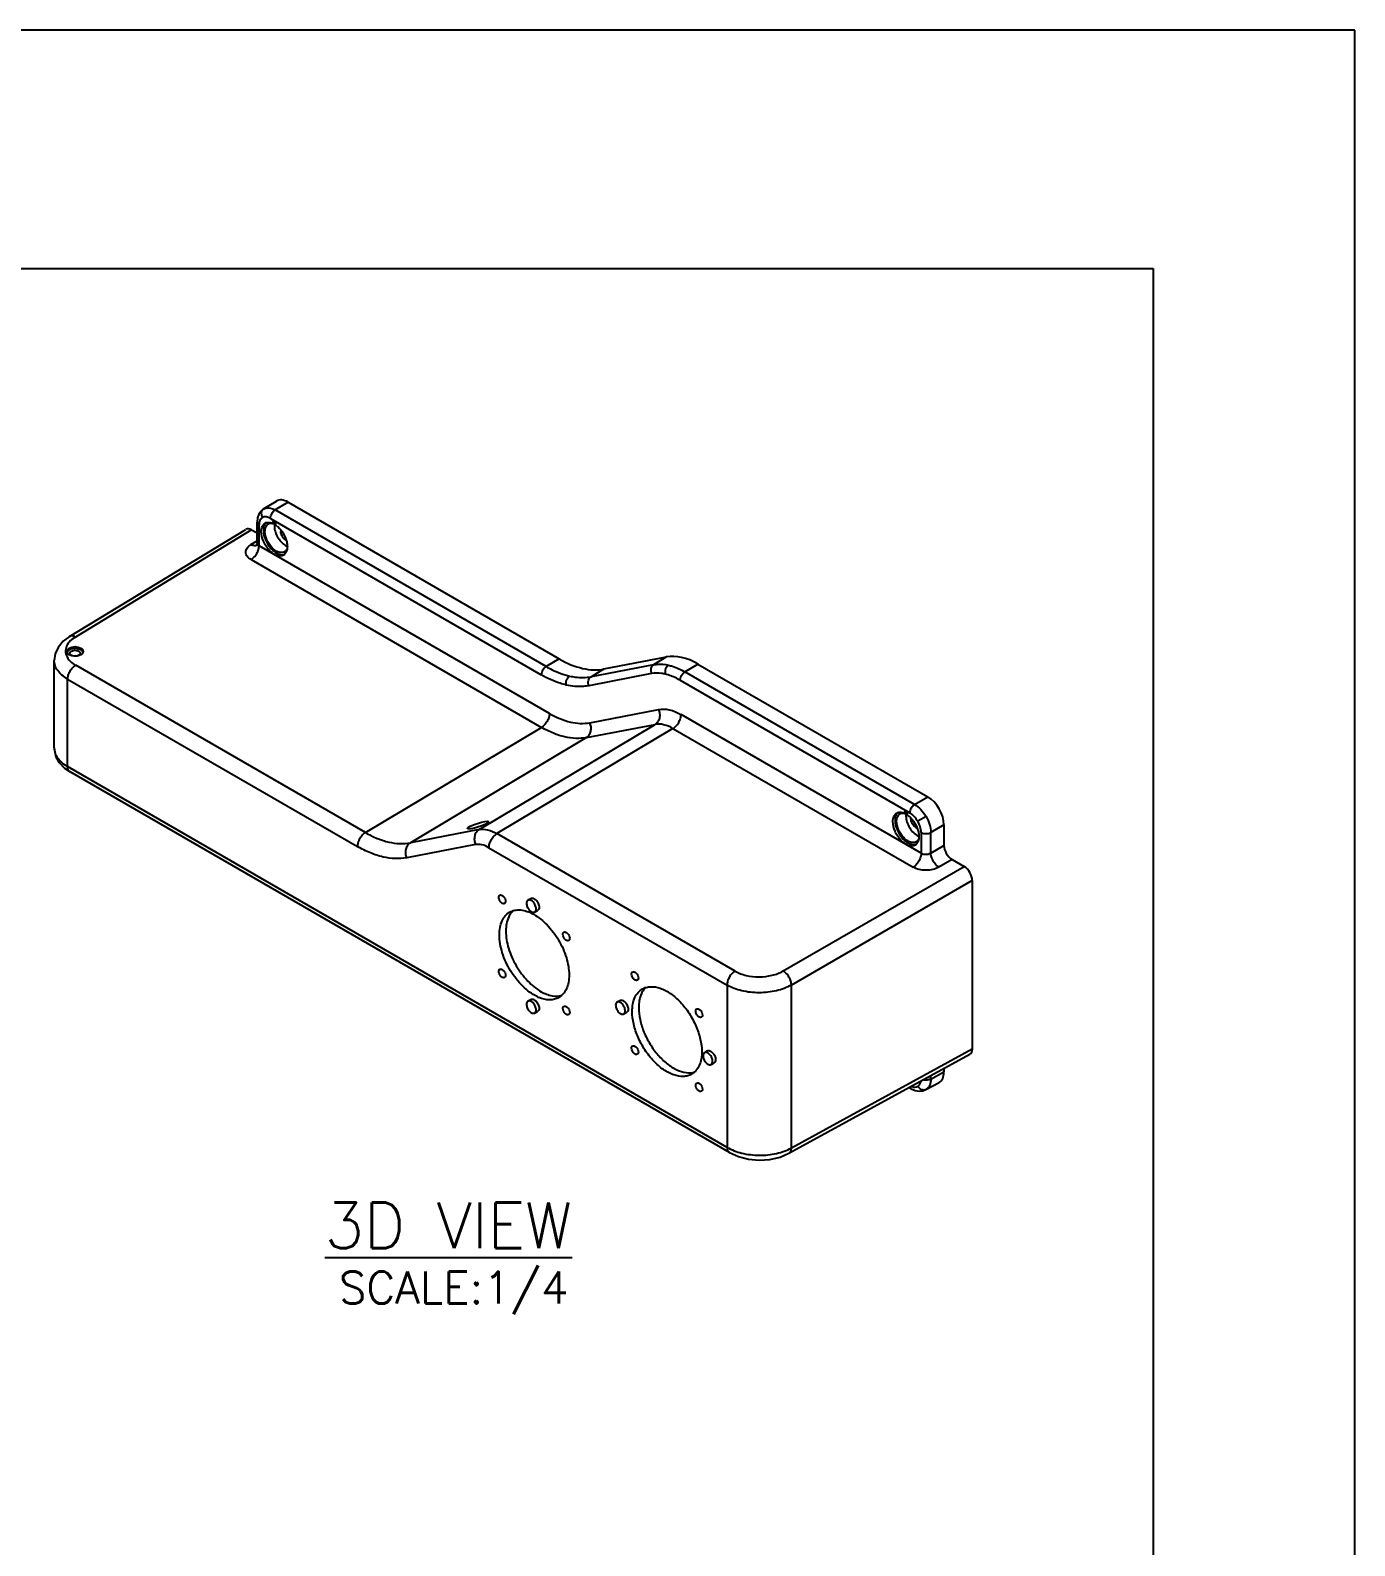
# Model space of a CAD drawing. Extents: x 14808 to 20058, y -13198 to -11680.
# Drawn here: x 19912.9 to 20057.5, y -12693.9 to -12528.5 of the extents above; entities that cross this region are included whole.
import ezdxf

# ---------------------------------------------------------------- set-up
doc = ezdxf.new("R2010")
doc.units = 0
doc.header["$LTSCALE"] = 7
doc.header["$MEASUREMENT"] = 0
doc.layers.get('0').update_dxf_attribs({"color": 2, "linetype": 'CONTINUOUS'})
doc.layers.add('D', color=2, linetype='CONTINUOUS')
doc.layers.add('TXT', color=4, linetype='CONTINUOUS')
doc.styles.add('GHS', font='romans', dxfattribs={"bigfont": 'ghs'})

# ---------------------------------------------------------------- blocks, each defined once
blk = doc.blocks.new('BORDER')
for p, q in [((1, 1), (0, 1)), ((1, 0), (1, 1))]:
    blk.add_line(p, q)

msp = doc.modelspace()

# ---------------------------------------------------------------- linework, layer by layer
at = {"linetype": 'Continuous'}
for p, q in [((19938.4, -12580.76), (19938.13, -12580.99)), ((19938.4, -12580.76), (19939.81, -12579.91)), ((19938.4, -12580.76), (19938.42, -12580.75)), ((19941.08, -12580.02), (19939.67, -12580.87)), ((19969.24, -12597.95), (19939.67, -12580.87)), ((19941.08, -12580.02), (19970.66, -12597.1)), ((19937.69, -12584.46), (19937.69, -12582.2)), ((19937.91, -12584.77), (19937.91, -12582.5)), ((19939.15, -12581.79), (19968.72, -12598.86)), ((19939.44, -12582.14), (19939.53, -12582.09)), ((19939.44, -12582.34), (19939.44, -12582.14)), ((19939.59, -12582.26), (19939.52, -12582.29)), ((19939.53, -12582.09), (19939.62, -12582.14)), ((19939.67, -12582.21), (19939.66, -12582.22)), ((19939.67, -12582.21), (19939.67, -12582.41)), ((19939.71, -12582.4), (19939.67, -12582.41)), ((19939.71, -12582.29), (19939.71, -12582.49)), ((19917.22, -12594.67), (19936.46, -12582.98)), ((19937.1, -12583.03), (19917.86, -12594.73)), ((19937.02, -12584.65), (19937.69, -12584.24)), ((19937.1, -12583.03), (19937.69, -12583.38)), ((19940.28, -12583.06), (19940.28, -12583.22)), ((19940.37, -12583.17), (19940.28, -12583.22)), ((19969.61, -12603.07), (19937.91, -12584.77)), ((19937.04, -12586.29), (19968.74, -12604.6)), ((19915.56, -12606.84), (19915.56, -12597.28)), ((19970.66, -12597.1), (19969.24, -12597.95)), ((19975.56, -12598.22), (19982.39, -12596.91)), ((19982.39, -12596.91), (19980.97, -12597.75)), ((19949.52, -12616.07), (19917.9, -12597.81)), ((19980.74, -12598.73), (19973.92, -12600.05)), ((19980.97, -12597.75), (19974.15, -12599.06)), ((19974.15, -12599.06), (19975.56, -12598.22)), ((19984.4, -12598.53), (19985.82, -12597.69)), ((20009.46, -12613), (19984.4, -12598.53)), ((19985.82, -12597.69), (20010.9, -12612.17)), ((19917.02, -12608.87), (19917.02, -12599.33)), ((19917.02, -12599.33), (19948.65, -12617.59)), ((19983.88, -12599.45), (20008.94, -12613.92)), ((19974.02, -12604.08), (19981.51, -12602.63)), ((20010.18, -12618.33), (19983.97, -12603.19)), ((19949.52, -12616.07), (19968.74, -12604.6)), ((19973.64, -12605.71), (19954.43, -12617.19)), ((19961.92, -12615.74), (19981.13, -12604.27)), ((19983.09, -12604.72), (19963.88, -12616.19)), ((19973.64, -12605.71), (19981.13, -12604.27)), ((19983.09, -12604.72), (20009.3, -12619.85)), ((19988.99, -12650.42), (19917.02, -12608.87)), ((19989.25, -12650.99), (19917.28, -12609.44)), ((20009.46, -12613), (20010.9, -12612.17)), ((20008.38, -12613.78), (20008.47, -12613.73)), ((20008.38, -12613.98), (20008.38, -12613.78)), ((20008.47, -12613.73), (20008.56, -12613.78)), ((20008.47, -12613.93), (20008.53, -12613.9)), ((20008.6, -12613.86), (20008.62, -12613.85)), ((20008.62, -12614.05), (20008.62, -12613.85)), ((20008.65, -12613.93), (20008.65, -12614.13)), ((20008.62, -12614.05), (20008.65, -12614.04)), ((20009.59, -12615.5), (20009.69, -12615.44)), ((20009.59, -12615.5), (20009.74, -12615.58)), ((20010.71, -12614.32), (20009.81, -12614.84)), ((20012.67, -12615.23), (20011.23, -12616.06)), ((20012.67, -12615.23), (20012.67, -12617.48)), ((19961.92, -12615.74), (19954.43, -12617.19)), ((19989.87, -12631.19), (19963.88, -12616.19)), ((20010.18, -12616.06), (20010.18, -12618.33)), ((20011.23, -12618.31), (20011.23, -12616.06)), ((19961.53, -12617.38), (19954.04, -12618.82)), ((19963.01, -12617.72), (19988.99, -12632.72)), ((20011.23, -12618.31), (20012.67, -12617.48)), ((19995.13, -12631.17), (20014.88, -12619.77)), ((20013.55, -12619.01), (20012.11, -12619.84)), ((20013.55, -12619.01), (20014.88, -12619.77)), ((20015.76, -12621.3), (19996.02, -12632.71)), ((20015.76, -12621.3), (20015.76, -12639.68)), ((19967.25, -12623.45), (19967.57, -12623.26)), ((19967.99, -12624.74), (19968.32, -12624.56)), ((19988.99, -12632.72), (19988.99, -12650.42)), ((19996.02, -12650.49), (19996.02, -12632.71)), ((19967.25, -12634.47), (19967.57, -12634.28)), ((19976.97, -12634.58), (19977.29, -12634.39)), ((19967.99, -12635.76), (19968.32, -12635.58)), ((19977.72, -12635.86), (19978.04, -12635.68)), ((19986.52, -12640.09), (19986.84, -12639.9)), ((19995.74, -12651.07), (20015.5, -12640.25)), ((19996.02, -12650.49), (20015.76, -12639.68)), ((19987.26, -12641.37), (19987.59, -12641.2)), ((20012.67, -12641.8), (20012.67, -12642.18)), ((20010.69, -12644.12), (20012.14, -12643.33)), ((20011.23, -12642.97), (20012.67, -12642.18)), ((20011.23, -12642.97), (20011.23, -12642.59)), ((20009.1, -12644.02), (20008.86, -12643.89)), ((20010.71, -12644.11), (20010.69, -12644.12))]:
    msp.add_line(p, q, dxfattribs=at)
for points in [[(19938.13, -12580.99), (19937.89, -12581.32), (19937.74, -12581.73), (19937.69, -12582.2)], [(19937.69, -12584.46), (19937.67, -12584.63), (19937.62, -12584.73), (19937.61, -12584.74)], [(19917.22, -12594.67), (19916.53, -12595.2), (19915.98, -12595.86), (19915.66, -12596.57), (19915.56, -12597.28)], [(19915.56, -12606.84), (19915.57, -12607.09), (19915.74, -12607.79), (19916.11, -12608.44), (19916.68, -12609.03), (19917.28, -12609.44)], [(20009.1, -12644.02), (20009.52, -12644.21), (20009.96, -12644.29), (20010.36, -12644.25), (20010.69, -12644.12)], [(19989.25, -12650.99), (19990.23, -12651.43), (19991.33, -12651.71), (19992.5, -12651.81), (19993.67, -12651.73), (19994.79, -12651.48), (19995.75, -12651.07)]]:
    msp.add_lwpolyline(points, dxfattribs=at)
for centre, radius, start, end in [((19938.68, -12581.18), 0.499, 121.2998, 123.3922), ((19938.91, -12582.9), 0.679, 110.0858, 119.0536), ((19939.16, -12582.8), 0.716, 129.9353, 139.1255), ((19940.89, -12582.61), 1.3, 170.2807, 173.9473), ((19939.11, -12583.64), 1.35, 65.3997, 67.8797), ((19938.38, -12584.42), 2.33, 50.3547, 55.4998), ((19937.44, -12584.33), 0.434, 286.2045, 295.3494), ((19941.5, -12583.6), 1.34, 245.7236, 247.3788), ((19941.48, -12583.65), 1.29, 247.3852, 247.9999), ((20007.85, -12614.54), 0.679, 110.0858, 119.0536), ((20008.11, -12614.44), 0.716, 129.9353, 139.1255), ((20009.83, -12614.25), 1.3, 170.2807, 173.9473), ((20008.06, -12615.28), 1.35, 65.3997, 67.8797), ((20007.33, -12616.06), 2.33, 50.3547, 55.4998), ((20010.44, -12615.24), 1.34, 245.7236, 247.3788), ((20010.42, -12615.29), 1.29, 247.3852, 247.9999), ((19970.12, -12630.11), 4.29, 244.1464, 247.147), ((20010.47, -12643.67), 0.499, 296.708, 298.7)]:
    msp.add_arc(centre, radius, start, end, dxfattribs=at)
for centre, major_axis, ratio, start_param, end_param in [((19941.08, -12582.06), (-1.25, 2.17), 0.577258, -0.785304, 0.01296), ((19939.53, -12582.19), (-0.063, 0.108), 0.577181, 5.497948, 7.06844), ((19814.93, -12653.4), (176.33, 98.32), 0.009996, 0.780516, 0.781192), ((19814.93, -12653.4), (176.33, 98.32), 0.009996, 0.779422, 0.779997), ((19939.62, -12582.24), (-0.062, 0.108), 0.577533, -2.356034, -0.785542), ((19937.1, -12584.05), (-0.63, 1.08), 0.577258, -0.785304, 0.013196), ((19917.83, -12597.13), (0.562, 0.006), 0.584849, 1.301261, 1.810824), ((19970.66, -12586.9), (-6.25, 10.83), 0.577327, -3.926878, -3.338928), ((19985.82, -12604.83), (-4.37, 7.58), 0.577327, -0.785286, -0.197335), ((20010.9, -12614.21), (-1.25, 2.17), 0.577456, -2.3561, -0.785475), ((20008.47, -12613.83), (-0.063, 0.108), 0.577181, 5.497948, 7.06844), ((19883.87, -12685.04), (176.33, 98.32), 0.009996, 0.780516, 0.781192), ((19883.87, -12685.04), (176.33, 98.32), 0.009996, 0.779422, 0.779997), ((20008.56, -12613.88), (-0.062, 0.108), 0.577533, -2.356034, -0.785542), ((20013.55, -12617.99), (-0.62, 1.08), 0.577456, 0.785492, 2.356117), ((20014.88, -12620.79), (-0.62, 1.08), 0.577456, -2.3561, -0.785475), ((20014.88, -12639.17), (-0.63, 1.08), 0.577258, -3.154789, -2.356272), ((20010.9, -12641.16), (-1.25, 2.17), 0.577258, -3.154553, -2.356272)]:
    msp.add_ellipse(centre, major_axis=major_axis, ratio=ratio, start_param=start_param, end_param=end_param, dxfattribs=at)
for centre, major_axis, ratio in [((19917.83, -12596.31), (0.9, 0.01), 0.584849), ((19961.81, -12615.26), (1.14, 0.37), 0.171146)]:
    msp.add_ellipse(centre, major_axis=major_axis, ratio=ratio, dxfattribs=at)
for points, knots in [([(19938.4, -12580.76), (19938.38, -12580.78), (19938.29, -12580.85), (19938.22, -12580.96), (19938.19, -12581.05)], [0, 0, 0, 0, 0.23135, 1, 1, 1, 1]), ([(19938.42, -12580.75), (19938.5, -12580.7), (19938.69, -12580.64), (19939.01, -12580.63), (19939.34, -12580.71), (19939.56, -12580.81), (19939.67, -12580.87)], [0, 0, 0, 0, 0.217588, 0.450727, 0.710117, 1, 1, 1, 1]), ([(19939.15, -12581.79), (19939.15, -12581.61), (19939.27, -12581.25), (19939.52, -12580.97), (19939.67, -12580.87)], [0, 0, 0, 0, 0.499154, 1, 1, 1, 1]), ([(19937.69, -12582.2), (19937.69, -12582.26), (19937.75, -12582.39), (19937.85, -12582.47), (19937.91, -12582.5)], [0, 0, 0, 0, 0.468173, 1, 1, 1, 1]), ([(19938.27, -12581.7), (19938.16, -12581.77), (19937.95, -12582.03), (19937.91, -12582.34), (19937.91, -12582.5)], [0, 0, 0, 0, 0.449238, 1, 1, 1, 1]), ([(19938.19, -12581.05), (19938.15, -12581.16), (19938.14, -12581.39), (19938.22, -12581.61), (19938.27, -12581.7)], [0, 0, 0, 0, 0.502061, 1, 1, 1, 1]), ([(19938.15, -12583.23), (19938.15, -12583.04), (19938.19, -12582.75), (19938.38, -12582.45), (19938.51, -12582.34), (19938.58, -12582.3)], [0, 0, 0, 0, 0.547915, 0.781508, 1, 1, 1, 1]), ([(19939.15, -12581.79), (19939, -12581.71), (19938.72, -12581.59), (19938.39, -12581.63), (19938.27, -12581.7)], [0, 0, 0, 0, 0.550761, 1, 1, 1, 1]), ([(19938.62, -12582.33), (19938.58, -12582.37), (19938.43, -12582.6), (19938.38, -12582.89), (19938.38, -12583.1)], [0, 0, 0, 0, 0.222455, 1, 1, 1, 1]), ([(19938.56, -12583.2), (19938.56, -12583.13), (19938.57, -12582.9), (19938.65, -12582.65), (19938.77, -12582.52)], [0, 0, 0, 0, 0.283517, 1, 1, 1, 1]), ([(19938.81, -12582.23), (19938.83, -12582.22), (19938.9, -12582.21), (19938.98, -12582.22), (19939.03, -12582.22)], [0, 0, 0, 0, 0.242375, 1, 1, 1, 1]), ([(19938.93, -12582.39), (19938.96, -12582.37), (19939.08, -12582.32), (19939.22, -12582.31), (19939.32, -12582.32)], [0, 0, 0, 0, 0.240707, 1, 1, 1, 1]), ([(19939.03, -12582.22), (19939.07, -12582.22), (19939.21, -12582.25), (19939.34, -12582.29), (19939.44, -12582.34)], [0, 0, 0, 0, 0.23506, 1, 1, 1, 1]), ([(19939.32, -12582.32), (19939.34, -12582.32), (19939.45, -12582.33), (19939.55, -12582.36), (19939.62, -12582.39)], [0, 0, 0, 0, 0.237227, 1, 1, 1, 1]), ([(19940.59, -12585.79), (19940.49, -12585.85), (19940.24, -12585.92), (19939.83, -12585.84), (19939.41, -12585.62), (19939.01, -12585.26), (19938.66, -12584.81), (19938.3, -12584.15), (19938.15, -12583.59), (19938.15, -12583.23)], [0, 0, 0, 0, 0.086959, 0.18628, 0.303595, 0.437514, 0.582294, 0.730006, 1, 1, 1, 1]), ([(19938.38, -12583.1), (19938.38, -12583.44), (19938.56, -12584.15), (19939.03, -12584.92), (19939.54, -12585.4), (19939.94, -12585.65), (19940.33, -12585.77), (19940.58, -12585.75), (19940.69, -12585.71)], [0, 0, 0, 0, 0.264701, 0.552471, 0.687301, 0.807658, 0.910991, 1, 1, 1, 1]), ([(19940.69, -12585.44), (19940.61, -12585.49), (19940.39, -12585.55), (19940.03, -12585.49), (19939.66, -12585.29), (19939.18, -12584.87), (19938.73, -12584.17), (19938.56, -12583.52), (19938.56, -12583.2)], [0, 0, 0, 0, 0.087025, 0.186356, 0.303718, 0.437756, 0.72957, 1, 1, 1, 1]), ([(19939.58, -12582.63), (19939.58, -12582.85), (19939.67, -12583.3), (19939.97, -12583.93), (19940.39, -12584.47), (19940.76, -12584.74), (19940.94, -12584.83)], [0, 0, 0, 0, 0.240784, 0.507334, 0.769857, 1, 1, 1, 1]), ([(19939.87, -12582.62), (19939.89, -12582.64), (19939.98, -12582.71), (19940.06, -12582.79), (19940.11, -12582.85)], [0, 0, 0, 0, 0.244503, 1, 1, 1, 1]), ([(19940.11, -12582.85), (19940.31, -12583.06), (19940.65, -12583.53), (19940.87, -12584.08), (19940.93, -12584.36)], [0, 0, 0, 0, 0.503438, 1, 1, 1, 1]), ([(19940.87, -12584.16), (19940.79, -12584.13), (19940.63, -12584.01), (19940.39, -12583.71), (19940.28, -12583.41), (19940.28, -12583.22)], [0, 0, 0, 0, 0.23125, 0.494971, 1, 1, 1, 1]), ([(19937.04, -12586.29), (19936.88, -12586.2), (19936.59, -12585.98), (19936.39, -12585.48), (19936.58, -12584.97), (19936.86, -12584.75), (19937.02, -12584.65)], [0, 0, 0, 0, 0.274338, 0.499961, 0.72561, 1, 1, 1, 1]), ([(19937.56, -12584.75), (19937.52, -12584.76), (19937.33, -12584.79), (19937.14, -12584.72), (19937.02, -12584.65)], [0, 0, 0, 0, 0.232674, 1, 1, 1, 1]), ([(19937.04, -12586.29), (19937.16, -12586.22), (19937.39, -12586.03), (19937.67, -12585.64), (19937.86, -12585.21), (19937.91, -12584.91), (19937.91, -12584.77)], [0, 0, 0, 0, 0.228086, 0.500819, 0.773072, 1, 1, 1, 1]), ([(19937.69, -12584.46), (19937.69, -12584.52), (19937.74, -12584.65), (19937.85, -12584.73), (19937.91, -12584.77)], [0, 0, 0, 0, 0.454146, 1, 1, 1, 1]), ([(19940.98, -12585.08), (19940.96, -12585.12), (19940.9, -12585.26), (19940.79, -12585.38), (19940.69, -12585.44)], [0, 0, 0, 0, 0.269521, 1, 1, 1, 1]), ([(19940.94, -12585.31), (19940.93, -12585.34), (19940.89, -12585.45), (19940.83, -12585.56), (19940.77, -12585.63)], [0, 0, 0, 0, 0.265269, 1, 1, 1, 1]), ([(19940.93, -12584.36), (19940.94, -12584.4), (19940.98, -12584.57), (19941, -12584.75), (19941, -12584.87)], [0, 0, 0, 0, 0.261723, 1, 1, 1, 1]), ([(19941, -12584.87), (19941, -12584.91), (19940.99, -12585.06), (19940.97, -12585.2), (19940.94, -12585.31)], [0, 0, 0, 0, 0.26469, 1, 1, 1, 1]), ([(19917.86, -12594.73), (19917.62, -12594.88), (19917.19, -12595.21), (19916.85, -12595.77), (19916.78, -12596.24), (19916.83, -12596.7), (19917.01, -12597.02), (19917.16, -12597.21)], [0, 0, 0, 0, 0.288794, 0.533525, 0.646817, 0.759502, 1, 1, 1, 1]), ([(19917.86, -12594.73), (19917.76, -12594.67), (19917.55, -12594.58), (19917.31, -12594.62), (19917.22, -12594.67)], [0, 0, 0, 0, 0.532571, 1, 1, 1, 1]), ([(19917.02, -12599.33), (19916.8, -12599.21), (19916.41, -12598.93), (19915.93, -12598.43), (19915.63, -12597.87), (19915.56, -12597.47), (19915.56, -12597.28)], [0, 0, 0, 0, 0.288826, 0.547699, 0.781217, 1, 1, 1, 1]), ([(19917.09, -12596.2), (19917.08, -12596.22), (19917.02, -12596.28), (19916.97, -12596.35), (19916.95, -12596.4)], [0, 0, 0, 0, 0.273567, 1, 1, 1, 1]), ([(19918.47, -12596.14), (19918.37, -12596.08), (19918.13, -12596), (19917.76, -12595.97), (19917.39, -12596.03), (19917.18, -12596.14), (19917.09, -12596.2)], [0, 0, 0, 0, 0.243003, 0.511779, 0.774047, 1, 1, 1, 1]), ([(19917.16, -12597.21), (19917.21, -12597.26), (19917.42, -12597.5), (19917.69, -12597.69), (19917.9, -12597.81)], [0, 0, 0, 0, 0.233039, 1, 1, 1, 1]), ([(19917.27, -12596.5), (19917.27, -12596.47), (19917.29, -12596.4), (19917.36, -12596.32), (19917.48, -12596.25), (19917.67, -12596.18), (19917.93, -12596.17), (19918.14, -12596.22), (19918.23, -12596.28)], [0, 0, 0, 0, 0.087138, 0.186846, 0.30451, 0.438644, 0.730049, 1, 1, 1, 1]), ([(19917.31, -12596.63), (19917.3, -12596.62), (19917.28, -12596.58), (19917.27, -12596.54), (19917.27, -12596.5)], [0, 0, 0, 0, 0.266249, 1, 1, 1, 1]), ([(19917.43, -12596.73), (19917.42, -12596.73), (19917.37, -12596.7), (19917.33, -12596.66), (19917.31, -12596.63)], [0, 0, 0, 0, 0.270667, 1, 1, 1, 1]), ([(19918.39, -12596.5), (19918.39, -12596.54), (19918.37, -12596.61), (19918.3, -12596.69), (19918.18, -12596.76), (19917.99, -12596.83), (19917.73, -12596.84), (19917.52, -12596.78), (19917.43, -12596.73)], [0, 0, 0, 0, 0.087138, 0.186846, 0.30451, 0.438644, 0.730049, 1, 1, 1, 1]), ([(19918.23, -12596.28), (19918.27, -12596.3), (19918.35, -12596.36), (19918.39, -12596.46), (19918.39, -12596.5)], [0, 0, 0, 0, 0.550781, 1, 1, 1, 1]), ([(19918.65, -12596.29), (19918.64, -12596.27), (19918.58, -12596.21), (19918.52, -12596.17), (19918.47, -12596.14)], [0, 0, 0, 0, 0.232539, 1, 1, 1, 1]), ([(19918.72, -12596.41), (19918.71, -12596.4), (19918.7, -12596.36), (19918.67, -12596.32), (19918.65, -12596.29)], [0, 0, 0, 0, 0.239477, 1, 1, 1, 1]), ([(19917.02, -12599.33), (19917.02, -12599.2), (19917.08, -12598.89), (19917.26, -12598.46), (19917.54, -12598.08), (19917.78, -12597.88), (19917.9, -12597.81)], [0, 0, 0, 0, 0.226928, 0.499181, 0.771914, 1, 1, 1, 1]), ([(19969.25, -12597.95), (19969.09, -12598.04), (19968.85, -12598.33), (19968.72, -12598.68), (19968.72, -12598.86)], [0, 0, 0, 0, 0.500766, 1, 1, 1, 1]), ([(19971.44, -12599.97), (19971.21, -12599.91), (19970.27, -12599.65), (19969.37, -12599.24), (19968.72, -12598.86)], [0, 0, 0, 0, 0.235022, 1, 1, 1, 1]), ([(19969.25, -12597.95), (19969.46, -12598.07), (19970.27, -12598.51), (19971.15, -12598.84), (19971.81, -12598.99)], [0, 0, 0, 0, 0.265688, 1, 1, 1, 1]), ([(19971.44, -12599.97), (19971.4, -12599.78), (19971.43, -12599.4), (19971.66, -12599.08), (19971.81, -12598.99)], [0, 0, 0, 0, 0.517032, 1, 1, 1, 1]), ([(19971.81, -12598.99), (19972.01, -12599.04), (19972.78, -12599.18), (19973.58, -12599.17), (19974.15, -12599.06)], [0, 0, 0, 0, 0.265397, 1, 1, 1, 1]), ([(19973.92, -12600.05), (19973.84, -12599.87), (19973.81, -12599.57), (19973.95, -12599.23), (19974.08, -12599.11), (19974.15, -12599.06)], [0, 0, 0, 0, 0.525213, 0.772639, 1, 1, 1, 1]), ([(19980.97, -12597.75), (19980.9, -12597.79), (19980.77, -12597.92), (19980.63, -12598.26), (19980.67, -12598.56), (19980.74, -12598.73)], [0, 0, 0, 0, 0.227283, 0.474634, 1, 1, 1, 1]), ([(19982.24, -12598.78), (19982.11, -12598.75), (19981.62, -12598.66), (19981.1, -12598.66), (19980.74, -12598.73)], [0, 0, 0, 0, 0.265424, 1, 1, 1, 1]), ([(19980.97, -12597.75), (19981.1, -12597.73), (19981.64, -12597.66), (19982.2, -12597.71), (19982.61, -12597.8)], [0, 0, 0, 0, 0.237194, 1, 1, 1, 1]), ([(19982.61, -12597.8), (19982.46, -12597.89), (19982.23, -12598.22), (19982.2, -12598.6), (19982.24, -12598.78)], [0, 0, 0, 0, 0.482812, 1, 1, 1, 1]), ([(19983.88, -12599.45), (19983.74, -12599.37), (19983.22, -12599.09), (19982.66, -12598.88), (19982.24, -12598.78)], [0, 0, 0, 0, 0.265697, 1, 1, 1, 1]), ([(19982.61, -12597.8), (19982.76, -12597.84), (19983.38, -12598.01), (19983.97, -12598.29), (19984.4, -12598.53)], [0, 0, 0, 0, 0.235005, 1, 1, 1, 1]), ([(19983.88, -12599.45), (19983.88, -12599.27), (19984, -12598.91), (19984.25, -12598.63), (19984.4, -12598.53)], [0, 0, 0, 0, 0.499074, 1, 1, 1, 1]), ([(19973.92, -12600.05), (19973.73, -12600.08), (19972.9, -12600.19), (19972.06, -12600.11), (19971.44, -12599.97)], [0, 0, 0, 0, 0.237237, 1, 1, 1, 1]), ([(19969.61, -12603.07), (19969.61, -12603.22), (19969.56, -12603.52), (19969.37, -12603.94), (19969.1, -12604.32), (19968.86, -12604.52), (19968.74, -12604.6)], [0, 0, 0, 0, 0.236841, 0.4991, 0.761879, 1, 1, 1, 1]), ([(19969.61, -12603.07), (19970.33, -12603.49), (19971.75, -12604.11), (19973.33, -12604.21), (19974.02, -12604.08)], [0, 0, 0, 0, 0.54131, 1, 1, 1, 1]), ([(19973.64, -12605.71), (19973.76, -12605.64), (19973.97, -12605.43), (19974.14, -12605.01), (19974.17, -12604.54), (19974.09, -12604.22), (19974.02, -12604.08)], [0, 0, 0, 0, 0.225796, 0.47153, 0.733539, 1, 1, 1, 1]), ([(19981.51, -12602.63), (19981.58, -12602.78), (19981.66, -12603.09), (19981.63, -12603.57), (19981.46, -12604), (19981.24, -12604.2), (19981.13, -12604.27)], [0, 0, 0, 0, 0.255935, 0.528382, 0.783341, 1, 1, 1, 1]), ([(19981.51, -12602.63), (19981.9, -12602.56), (19982.78, -12602.62), (19983.57, -12602.96), (19983.97, -12603.19)], [0, 0, 0, 0, 0.45869, 1, 1, 1, 1]), ([(19983.09, -12604.72), (19983.21, -12604.65), (19983.45, -12604.45), (19983.73, -12604.07), (19983.91, -12603.63), (19983.97, -12603.33), (19983.97, -12603.19)], [0, 0, 0, 0, 0.228086, 0.500819, 0.773072, 1, 1, 1, 1]), ([(19973.64, -12605.71), (19972.88, -12605.86), (19971.61, -12605.78), (19969.99, -12605.25), (19969.16, -12604.84), (19968.74, -12604.6)], [0, 0, 0, 0, 0.457916, 0.717838, 1, 1, 1, 1]), ([(19983.09, -12604.72), (19982.77, -12604.53), (19982.14, -12604.25), (19981.44, -12604.21), (19981.13, -12604.27)], [0, 0, 0, 0, 0.541095, 1, 1, 1, 1]), ([(19915.56, -12606.84), (19915.56, -12607.03), (19915.63, -12607.42), (19915.93, -12607.97), (19916.41, -12608.47), (19916.8, -12608.74), (19917.02, -12608.87)], [0, 0, 0, 0, 0.216749, 0.449594, 0.709226, 1, 1, 1, 1]), ([(19917.28, -12609.44), (19917.19, -12609.39), (19917.05, -12609.21), (19917.02, -12608.99), (19917.02, -12608.87)], [0, 0, 0, 0, 0.46821, 1, 1, 1, 1]), ([(20007.09, -12614.87), (20007.09, -12614.68), (20007.13, -12614.39), (20007.32, -12614.08), (20007.45, -12613.98), (20007.52, -12613.94)], [0, 0, 0, 0, 0.547915, 0.781508, 1, 1, 1, 1]), ([(20007.56, -12613.97), (20007.52, -12614.01), (20007.37, -12614.24), (20007.33, -12614.53), (20007.33, -12614.74)], [0, 0, 0, 0, 0.222455, 1, 1, 1, 1]), ([(20007.75, -12613.86), (20007.77, -12613.86), (20007.84, -12613.85), (20007.92, -12613.85), (20007.98, -12613.86)], [0, 0, 0, 0, 0.242375, 1, 1, 1, 1]), ([(20007.88, -12614.03), (20007.9, -12614.01), (20008.03, -12613.96), (20008.16, -12613.94), (20008.26, -12613.95)], [0, 0, 0, 0, 0.240707, 1, 1, 1, 1]), ([(20007.98, -12613.86), (20008.01, -12613.86), (20008.15, -12613.88), (20008.29, -12613.93), (20008.38, -12613.98)], [0, 0, 0, 0, 0.23506, 1, 1, 1, 1]), ([(20008.26, -12613.95), (20008.29, -12613.96), (20008.39, -12613.97), (20008.49, -12614), (20008.56, -12614.03)], [0, 0, 0, 0, 0.237227, 1, 1, 1, 1]), ([(20009.46, -12613), (20009.31, -12613.09), (20009.06, -12613.38), (20008.94, -12613.74), (20008.94, -12613.92)], [0, 0, 0, 0, 0.500846, 1, 1, 1, 1]), ([(20009.81, -12614.84), (20009.7, -12614.65), (20009.45, -12614.3), (20009.12, -12614.02), (20008.94, -12613.92)], [0, 0, 0, 0, 0.525553, 1, 1, 1, 1]), ([(20009.46, -12613), (20009.71, -12613.15), (20010.19, -12613.55), (20010.55, -12614.04), (20010.71, -12614.32)], [0, 0, 0, 0, 0.474217, 1, 1, 1, 1]), ([(20009.53, -12617.43), (20009.43, -12617.49), (20009.18, -12617.56), (20008.77, -12617.48), (20008.36, -12617.25), (20007.95, -12616.9), (20007.6, -12616.45), (20007.24, -12615.79), (20007.09, -12615.23), (20007.09, -12614.87)], [0, 0, 0, 0, 0.086959, 0.18628, 0.303595, 0.437514, 0.582294, 0.730006, 1, 1, 1, 1]), ([(20007.33, -12614.74), (20007.33, -12615.08), (20007.51, -12615.79), (20007.98, -12616.55), (20008.48, -12617.04), (20008.88, -12617.29), (20009.27, -12617.41), (20009.53, -12617.39), (20009.63, -12617.35)], [0, 0, 0, 0, 0.264701, 0.552471, 0.687301, 0.807658, 0.910991, 1, 1, 1, 1]), ([(20007.5, -12614.84), (20007.5, -12614.77), (20007.51, -12614.53), (20007.6, -12614.29), (20007.71, -12614.16)], [0, 0, 0, 0, 0.283517, 1, 1, 1, 1]), ([(20009.64, -12617.08), (20009.55, -12617.13), (20009.33, -12617.19), (20008.97, -12617.13), (20008.61, -12616.93), (20008.13, -12616.51), (20007.67, -12615.81), (20007.5, -12615.16), (20007.5, -12614.84)], [0, 0, 0, 0, 0.087025, 0.186356, 0.303718, 0.437756, 0.72957, 1, 1, 1, 1]), ([(20008.52, -12614.27), (20008.52, -12614.48), (20008.61, -12614.94), (20008.91, -12615.57), (20009.33, -12616.11), (20009.7, -12616.38), (20009.89, -12616.46)], [0, 0, 0, 0, 0.240784, 0.507334, 0.769857, 1, 1, 1, 1]), ([(20008.82, -12614.26), (20008.84, -12614.28), (20008.92, -12614.35), (20009, -12614.42), (20009.06, -12614.48)], [0, 0, 0, 0, 0.244503, 1, 1, 1, 1]), ([(20009.06, -12614.48), (20009.26, -12614.69), (20009.6, -12615.17), (20009.81, -12615.72), (20009.88, -12616)], [0, 0, 0, 0, 0.503438, 1, 1, 1, 1]), ([(20009.59, -12615.5), (20009.44, -12615.41), (20009.19, -12615.12), (20009.06, -12614.76), (20009.06, -12614.58)], [0, 0, 0, 0, 0.499999, 1, 1, 1, 1]), ([(20010.18, -12616.06), (20010.18, -12615.86), (20010.1, -12615.43), (20009.93, -12615.03), (20009.81, -12614.84)], [0, 0, 0, 0, 0.474448, 1, 1, 1, 1]), ([(20010.71, -12614.32), (20010.87, -12614.6), (20011.12, -12615.16), (20011.23, -12615.77), (20011.23, -12616.06)], [0, 0, 0, 0, 0.525782, 1, 1, 1, 1]), ([(19949.52, -12616.07), (19949.41, -12616.14), (19949.17, -12616.34), (19948.89, -12616.72), (19948.7, -12617.15), (19948.65, -12617.46), (19948.65, -12617.59)], [0, 0, 0, 0, 0.228086, 0.500819, 0.773072, 1, 1, 1, 1]), ([(19949.52, -12616.07), (19949.94, -12616.31), (19950.77, -12616.72), (19952.39, -12617.26), (19953.66, -12617.33), (19954.43, -12617.19)], [0, 0, 0, 0, 0.282049, 0.541915, 1, 1, 1, 1]), ([(19954.04, -12618.82), (19953.98, -12618.68), (19953.9, -12618.37), (19953.93, -12617.88), (19954.1, -12617.46), (19954.31, -12617.25), (19954.43, -12617.19)], [0, 0, 0, 0, 0.255935, 0.528382, 0.783341, 1, 1, 1, 1]), ([(19961.92, -12615.74), (19961.8, -12615.81), (19961.59, -12616.02), (19961.42, -12616.44), (19961.39, -12616.92), (19961.47, -12617.24), (19961.53, -12617.38)], [0, 0, 0, 0, 0.216659, 0.471618, 0.744065, 1, 1, 1, 1]), ([(19961.92, -12615.74), (19962.22, -12615.69), (19962.93, -12615.73), (19963.56, -12616.01), (19963.88, -12616.19)], [0, 0, 0, 0, 0.458474, 1, 1, 1, 1]), ([(19963.01, -12617.72), (19963.01, -12617.58), (19963.06, -12617.27), (19963.24, -12616.84), (19963.52, -12616.46), (19963.76, -12616.26), (19963.88, -12616.19)], [0, 0, 0, 0, 0.226928, 0.499181, 0.771914, 1, 1, 1, 1]), ([(20009.92, -12616.72), (20009.91, -12616.76), (20009.84, -12616.9), (20009.73, -12617.02), (20009.64, -12617.08)], [0, 0, 0, 0, 0.269521, 1, 1, 1, 1]), ([(20009.88, -12616.94), (20009.87, -12616.98), (20009.83, -12617.09), (20009.77, -12617.2), (20009.71, -12617.27)], [0, 0, 0, 0, 0.265269, 1, 1, 1, 1]), ([(20009.88, -12616), (20009.89, -12616.04), (20009.92, -12616.21), (20009.94, -12616.39), (20009.94, -12616.51)], [0, 0, 0, 0, 0.261723, 1, 1, 1, 1]), ([(20009.94, -12616.51), (20009.94, -12616.55), (20009.93, -12616.7), (20009.91, -12616.84), (20009.88, -12616.94)], [0, 0, 0, 0, 0.26469, 1, 1, 1, 1]), ([(20010.18, -12616.06), (20010.33, -12616.15), (20010.7, -12616.22), (20011.07, -12616.15), (20011.23, -12616.06)], [0, 0, 0, 0, 0.499153, 1, 1, 1, 1]), ([(19954.04, -12618.82), (19953.2, -12618.98), (19951.81, -12618.9), (19950.02, -12618.31), (19949.11, -12617.86), (19948.65, -12617.59)], [0, 0, 0, 0, 0.458, 0.717894, 1, 1, 1, 1]), ([(19963.01, -12617.72), (19962.77, -12617.58), (19962.29, -12617.37), (19961.76, -12617.34), (19961.53, -12617.38)], [0, 0, 0, 0, 0.54131, 1, 1, 1, 1]), ([(20010.18, -12618.33), (20010.18, -12618.46), (20010.13, -12618.77), (20009.94, -12619.2), (20009.66, -12619.58), (20009.42, -12619.78), (20009.3, -12619.85)], [0, 0, 0, 0, 0.226928, 0.499181, 0.771914, 1, 1, 1, 1]), ([(20010.18, -12618.33), (20010.33, -12618.42), (20010.71, -12618.48), (20011.07, -12618.4), (20011.23, -12618.31)], [0, 0, 0, 0, 0.496855, 1, 1, 1, 1]), ([(20012.11, -12619.84), (20012, -12619.77), (20011.76, -12619.57), (20011.48, -12619.19), (20011.29, -12618.75), (20011.23, -12618.45), (20011.23, -12618.31)], [0, 0, 0, 0, 0.226741, 0.499999, 0.773258, 1, 1, 1, 1]), ([(20012.11, -12619.84), (20011.91, -12619.96), (20011.45, -12620.13), (20010.71, -12620.21), (20009.97, -12620.13), (20009.5, -12619.97), (20009.3, -12619.85)], [0, 0, 0, 0, 0.238808, 0.501638, 0.763576, 1, 1, 1, 1]), ([(19964.07, -12623.14), (19964.07, -12623.09), (19964.09, -12623), (19964.15, -12622.92), (19964.18, -12622.9)], [0, 0, 0, 0, 0.550778, 1, 1, 1, 1]), ([(19964.71, -12623.81), (19964.65, -12623.84), (19964.53, -12623.84), (19964.4, -12623.76), (19964.26, -12623.64), (19964.13, -12623.43), (19964.07, -12623.24), (19964.07, -12623.14)], [0, 0, 0, 0, 0.183276, 0.301457, 0.43618, 0.728864, 1, 1, 1, 1]), ([(19964.18, -12622.9), (19964.24, -12622.87), (19964.36, -12622.88), (19964.49, -12622.95), (19964.63, -12623.08), (19964.77, -12623.28), (19964.82, -12623.48), (19964.82, -12623.57)], [0, 0, 0, 0, 0.183276, 0.301457, 0.43618, 0.728864, 1, 1, 1, 1]), ([(19964.82, -12623.57), (19964.82, -12623.62), (19964.81, -12623.71), (19964.74, -12623.79), (19964.71, -12623.81)], [0, 0, 0, 0, 0.550778, 1, 1, 1, 1]), ([(19967.25, -12623.45), (19967.2, -12623.48), (19967.12, -12623.59), (19967.1, -12623.72), (19967.1, -12623.79)], [0, 0, 0, 0, 0.449586, 1, 1, 1, 1]), ([(19967.1, -12623.79), (19967.1, -12623.92), (19967.18, -12624.19), (19967.36, -12624.48), (19967.56, -12624.66), (19967.71, -12624.75), (19967.86, -12624.78), (19967.96, -12624.76), (19967.99, -12624.74)], [0, 0, 0, 0, 0.269351, 0.560382, 0.694622, 0.812616, 0.912718, 1, 1, 1, 1]), ([(19968.15, -12624.39), (19968.15, -12624.26), (19968.08, -12623.98), (19967.89, -12623.69), (19967.69, -12623.51), (19967.53, -12623.43), (19967.38, -12623.4), (19967.29, -12623.43), (19967.25, -12623.45)], [0, 0, 0, 0, 0.270489, 0.562281, 0.696314, 0.813666, 0.912978, 1, 1, 1, 1]), ([(19967.57, -12623.26), (19967.6, -12623.24), (19967.7, -12623.21), (19967.85, -12623.24), (19968, -12623.32), (19968.21, -12623.5), (19968.4, -12623.8), (19968.48, -12624.08), (19968.48, -12624.21)], [0, 0, 0, 0, 0.087012, 0.186318, 0.303662, 0.437689, 0.729493, 1, 1, 1, 1]), ([(19964.15, -12627.22), (19964.15, -12626.95), (19964.19, -12626.43), (19964.4, -12625.72), (19964.75, -12625.15), (19965.08, -12624.87), (19965.26, -12624.76)], [0, 0, 0, 0, 0.289774, 0.549067, 0.782226, 1, 1, 1, 1]), ([(19965.4, -12624.87), (19965.31, -12624.99), (19964.96, -12625.58), (19964.85, -12626.29), (19964.85, -12626.82)], [0, 0, 0, 0, 0.223876, 1, 1, 1, 1]), ([(19965.26, -12624.76), (19965.43, -12624.66), (19965.83, -12624.52), (19966.49, -12624.49), (19967.19, -12624.65), (19967.65, -12624.86), (19967.88, -12624.99)], [0, 0, 0, 0, 0.218766, 0.45237, 0.711241, 1, 1, 1, 1]), ([(19967.88, -12624.99), (19968.42, -12625.3), (19969.46, -12626.15), (19970.68, -12627.79), (19971.51, -12629.65), (19971.75, -12630.98), (19971.75, -12631.61)], [0, 0, 0, 0, 0.236089, 0.498841, 0.762223, 1, 1, 1, 1]), ([(19967.99, -12624.74), (19968.05, -12624.71), (19968.14, -12624.6), (19968.15, -12624.47), (19968.15, -12624.39)], [0, 0, 0, 0, 0.448811, 1, 1, 1, 1]), ([(19968.48, -12624.21), (19968.48, -12624.29), (19968.46, -12624.42), (19968.37, -12624.53), (19968.32, -12624.56)], [0, 0, 0, 0, 0.551201, 1, 1, 1, 1]), ([(19968.25, -12633.97), (19967.68, -12633.69), (19966.58, -12632.85), (19965.29, -12631.19), (19964.4, -12629.27), (19964.15, -12627.88), (19964.15, -12627.22)], [0, 0, 0, 0, 0.232052, 0.49467, 0.760219, 1, 1, 1, 1]), ([(19964.85, -12626.82), (19964.85, -12627.45), (19965.09, -12628.78), (19965.92, -12630.64), (19967.14, -12632.28), (19968.18, -12633.14), (19968.72, -12633.44)], [0, 0, 0, 0, 0.237788, 0.501182, 0.763936, 1, 1, 1, 1]), ([(19971.07, -12627.18), (19971.07, -12627.13), (19971.09, -12627.04), (19971.15, -12626.96), (19971.18, -12626.94)], [0, 0, 0, 0, 0.550778, 1, 1, 1, 1]), ([(19971.71, -12627.85), (19971.65, -12627.88), (19971.53, -12627.88), (19971.4, -12627.8), (19971.26, -12627.68), (19971.13, -12627.47), (19971.07, -12627.28), (19971.07, -12627.18)], [0, 0, 0, 0, 0.183276, 0.301457, 0.43618, 0.728864, 1, 1, 1, 1]), ([(19971.18, -12626.94), (19971.24, -12626.91), (19971.36, -12626.92), (19971.49, -12626.99), (19971.63, -12627.12), (19971.77, -12627.32), (19971.82, -12627.52), (19971.82, -12627.61)], [0, 0, 0, 0, 0.183276, 0.301457, 0.43618, 0.728864, 1, 1, 1, 1]), ([(19971.82, -12627.61), (19971.82, -12627.66), (19971.81, -12627.76), (19971.74, -12627.83), (19971.71, -12627.85)], [0, 0, 0, 0, 0.550778, 1, 1, 1, 1]), ([(19964.07, -12631.23), (19964.07, -12631.18), (19964.09, -12631.08), (19964.15, -12631.01), (19964.18, -12630.99)], [0, 0, 0, 0, 0.550778, 1, 1, 1, 1]), ([(19964.71, -12631.89), (19964.65, -12631.93), (19964.53, -12631.92), (19964.4, -12631.85), (19964.26, -12631.72), (19964.13, -12631.51), (19964.07, -12631.32), (19964.07, -12631.23)], [0, 0, 0, 0, 0.183276, 0.301457, 0.43618, 0.728864, 1, 1, 1, 1]), ([(19964.18, -12630.99), (19964.24, -12630.95), (19964.36, -12630.96), (19964.49, -12631.03), (19964.63, -12631.16), (19964.77, -12631.37), (19964.82, -12631.56), (19964.82, -12631.65)], [0, 0, 0, 0, 0.183276, 0.301457, 0.43618, 0.728864, 1, 1, 1, 1]), ([(19964.82, -12631.65), (19964.82, -12631.7), (19964.81, -12631.8), (19964.74, -12631.87), (19964.71, -12631.89)], [0, 0, 0, 0, 0.550778, 1, 1, 1, 1]), ([(19971.75, -12631.61), (19971.75, -12631.89), (19971.71, -12632.4), (19971.5, -12633.12), (19971.14, -12633.69), (19970.81, -12633.97), (19970.63, -12634.07)], [0, 0, 0, 0, 0.289774, 0.549067, 0.782226, 1, 1, 1, 1]), ([(19978.57, -12631.51), (19978.57, -12631.46), (19978.58, -12631.37), (19978.64, -12631.29), (19978.68, -12631.27)], [0, 0, 0, 0, 0.550778, 1, 1, 1, 1]), ([(19979.2, -12632.18), (19979.15, -12632.21), (19979.03, -12632.21), (19978.9, -12632.13), (19978.76, -12632.01), (19978.62, -12631.8), (19978.57, -12631.61), (19978.57, -12631.51)], [0, 0, 0, 0, 0.183276, 0.301457, 0.43618, 0.728864, 1, 1, 1, 1]), ([(19978.68, -12631.27), (19978.73, -12631.24), (19978.85, -12631.25), (19978.99, -12631.32), (19979.13, -12631.45), (19979.26, -12631.65), (19979.31, -12631.85), (19979.31, -12631.94)], [0, 0, 0, 0, 0.183276, 0.301457, 0.43618, 0.728864, 1, 1, 1, 1]), ([(19979.31, -12631.94), (19979.31, -12631.99), (19979.3, -12632.08), (19979.24, -12632.16), (19979.2, -12632.18)], [0, 0, 0, 0, 0.550778, 1, 1, 1, 1]), ([(19989.87, -12631.19), (19989.75, -12631.27), (19989.51, -12631.46), (19989.23, -12631.85), (19989.04, -12632.28), (19988.99, -12632.58), (19988.99, -12632.72)], [0, 0, 0, 0, 0.228086, 0.500819, 0.773072, 1, 1, 1, 1]), ([(19989.87, -12631.19), (19990.24, -12631.41), (19991.11, -12631.72), (19992.49, -12631.87), (19993.89, -12631.71), (19994.76, -12631.39), (19995.13, -12631.17)], [0, 0, 0, 0, 0.236424, 0.498362, 0.761192, 1, 1, 1, 1]), ([(19996.02, -12632.71), (19996.02, -12632.57), (19995.96, -12632.26), (19995.77, -12631.83), (19995.49, -12631.45), (19995.25, -12631.25), (19995.13, -12631.17)], [0, 0, 0, 0, 0.226742, 0.500001, 0.773259, 1, 1, 1, 1]), ([(19968.72, -12633.44), (19969.09, -12633.64), (19969.82, -12633.94), (19970.62, -12633.93), (19970.96, -12633.83)], [0, 0, 0, 0, 0.543643, 1, 1, 1, 1]), ([(19978.64, -12635.59), (19978.64, -12635.32), (19978.68, -12634.8), (19978.89, -12634.09), (19979.25, -12633.51), (19979.58, -12633.24), (19979.75, -12633.13)], [0, 0, 0, 0, 0.289774, 0.549067, 0.782226, 1, 1, 1, 1]), ([(19979.89, -12633.24), (19979.8, -12633.36), (19979.45, -12633.95), (19979.35, -12634.66), (19979.35, -12635.19)], [0, 0, 0, 0, 0.223876, 1, 1, 1, 1]), ([(19979.75, -12633.13), (19979.89, -12633.06), (19980.18, -12632.94), (19980.84, -12632.84), (19981.78, -12633.02), (19982.89, -12633.63), (19983.96, -12634.57), (19984.89, -12635.77), (19985.63, -12637.14), (19986.11, -12638.56), (19986.24, -12639.52), (19986.24, -12639.98)], [0, 0, 0, 0, 0.042877, 0.087526, 0.186933, 0.304249, 0.437976, 0.582383, 0.729603, 0.871252, 1, 1, 1, 1]), ([(19996.02, -12632.71), (19995.51, -12632.99), (19994.35, -12633.42), (19992.5, -12633.62), (19990.65, -12633.42), (19989.49, -12633.01), (19988.99, -12632.72)], [0, 0, 0, 0, 0.238612, 0.501432, 0.763473, 1, 1, 1, 1]), ([(19967.25, -12634.47), (19967.2, -12634.5), (19967.12, -12634.61), (19967.1, -12634.74), (19967.1, -12634.81)], [0, 0, 0, 0, 0.449586, 1, 1, 1, 1]), ([(19967.1, -12634.81), (19967.1, -12634.94), (19967.18, -12635.22), (19967.36, -12635.51), (19967.56, -12635.69), (19967.71, -12635.77), (19967.86, -12635.8), (19967.96, -12635.78), (19967.99, -12635.76)], [0, 0, 0, 0, 0.269351, 0.560382, 0.694622, 0.812616, 0.912718, 1, 1, 1, 1]), ([(19968.15, -12635.42), (19968.15, -12635.28), (19968.08, -12635.01), (19967.89, -12634.71), (19967.69, -12634.54), (19967.53, -12634.45), (19967.38, -12634.43), (19967.29, -12634.45), (19967.25, -12634.47)], [0, 0, 0, 0, 0.270489, 0.562281, 0.696314, 0.813666, 0.912978, 1, 1, 1, 1]), ([(19967.57, -12634.28), (19967.6, -12634.26), (19967.7, -12634.24), (19967.85, -12634.26), (19968, -12634.35), (19968.21, -12634.53), (19968.4, -12634.82), (19968.48, -12635.1), (19968.48, -12635.24)], [0, 0, 0, 0, 0.087012, 0.186318, 0.303662, 0.437689, 0.729493, 1, 1, 1, 1]), ([(19967.99, -12635.76), (19968.05, -12635.73), (19968.14, -12635.62), (19968.15, -12635.49), (19968.15, -12635.42)], [0, 0, 0, 0, 0.448811, 1, 1, 1, 1]), ([(19968.48, -12635.24), (19968.48, -12635.31), (19968.46, -12635.44), (19968.37, -12635.55), (19968.32, -12635.58)], [0, 0, 0, 0, 0.551201, 1, 1, 1, 1]), ([(19970.63, -12634.07), (19970.49, -12634.16), (19970.16, -12634.29), (19969.41, -12634.37), (19968.83, -12634.22), (19968.46, -12634.06)], [0, 0, 0, 0, 0.225924, 0.463121, 1, 1, 1, 1]), ([(19971.07, -12635.27), (19971.07, -12635.22), (19971.09, -12635.12), (19971.15, -12635.05), (19971.18, -12635.03)], [0, 0, 0, 0, 0.550778, 1, 1, 1, 1]), ([(19971.71, -12635.94), (19971.65, -12635.97), (19971.53, -12635.96), (19971.4, -12635.89), (19971.26, -12635.76), (19971.13, -12635.56), (19971.07, -12635.36), (19971.07, -12635.27)], [0, 0, 0, 0, 0.183276, 0.301457, 0.43618, 0.728864, 1, 1, 1, 1]), ([(19971.18, -12635.03), (19971.24, -12635), (19971.36, -12635), (19971.49, -12635.08), (19971.63, -12635.2), (19971.77, -12635.41), (19971.82, -12635.6), (19971.82, -12635.7)], [0, 0, 0, 0, 0.183276, 0.301457, 0.43618, 0.728864, 1, 1, 1, 1]), ([(19976.97, -12634.58), (19976.93, -12634.61), (19976.84, -12634.71), (19976.83, -12634.84), (19976.83, -12634.91)], [0, 0, 0, 0, 0.449586, 1, 1, 1, 1]), ([(19976.83, -12634.91), (19976.83, -12635.05), (19976.9, -12635.32), (19977.09, -12635.61), (19977.28, -12635.79), (19977.44, -12635.87), (19977.59, -12635.9), (19977.68, -12635.88), (19977.72, -12635.86)], [0, 0, 0, 0, 0.269351, 0.560382, 0.694622, 0.812616, 0.912718, 1, 1, 1, 1]), ([(19977.88, -12635.52), (19977.88, -12635.39), (19977.8, -12635.11), (19977.61, -12634.82), (19977.41, -12634.64), (19977.25, -12634.56), (19977.1, -12634.53), (19977.01, -12634.55), (19976.97, -12634.58)], [0, 0, 0, 0, 0.270489, 0.562281, 0.696314, 0.813666, 0.912978, 1, 1, 1, 1]), ([(19977.29, -12634.39), (19977.33, -12634.36), (19977.42, -12634.34), (19977.57, -12634.37), (19977.73, -12634.45), (19977.93, -12634.63), (19978.12, -12634.92), (19978.2, -12635.2), (19978.2, -12635.34)], [0, 0, 0, 0, 0.087012, 0.186318, 0.303662, 0.437689, 0.729493, 1, 1, 1, 1]), ([(19977.72, -12635.86), (19977.77, -12635.83), (19977.86, -12635.72), (19977.88, -12635.59), (19977.88, -12635.52)], [0, 0, 0, 0, 0.448811, 1, 1, 1, 1]), ([(19978.2, -12635.34), (19978.2, -12635.41), (19978.18, -12635.55), (19978.09, -12635.66), (19978.04, -12635.68)], [0, 0, 0, 0, 0.551201, 1, 1, 1, 1]), ([(19979.35, -12635.19), (19979.35, -12635.62), (19979.46, -12636.53), (19979.89, -12637.87), (19980.56, -12639.17), (19981.42, -12640.35), (19982.4, -12641.31), (19983.44, -12641.98), (19984.48, -12642.32), (19985.16, -12642.29), (19985.46, -12642.2)], [0, 0, 0, 0, 0.125989, 0.264267, 0.408558, 0.55156, 0.686189, 0.806788, 0.910648, 1, 1, 1, 1]), ([(19985.57, -12635.55), (19985.57, -12635.5), (19985.58, -12635.41), (19985.64, -12635.33), (19985.68, -12635.31)], [0, 0, 0, 0, 0.550778, 1, 1, 1, 1]), ([(19985.68, -12635.31), (19985.73, -12635.28), (19985.85, -12635.29), (19985.99, -12635.36), (19986.13, -12635.49), (19986.26, -12635.69), (19986.31, -12635.89), (19986.31, -12635.98)], [0, 0, 0, 0, 0.183276, 0.301457, 0.43618, 0.728864, 1, 1, 1, 1]), ([(19971.82, -12635.7), (19971.82, -12635.75), (19971.81, -12635.84), (19971.74, -12635.92), (19971.71, -12635.94)], [0, 0, 0, 0, 0.550778, 1, 1, 1, 1]), ([(19985.13, -12642.44), (19985, -12642.52), (19984.7, -12642.64), (19984.04, -12642.74), (19983.1, -12642.55), (19981.99, -12641.95), (19980.93, -12641.01), (19979.99, -12639.8), (19979.25, -12638.44), (19978.77, -12637.02), (19978.64, -12636.05), (19978.64, -12635.59)], [0, 0, 0, 0, 0.042877, 0.087526, 0.186933, 0.304249, 0.437976, 0.582383, 0.729603, 0.871252, 1, 1, 1, 1]), ([(19986.2, -12636.22), (19986.15, -12636.25), (19986.03, -12636.25), (19985.9, -12636.17), (19985.76, -12636.05), (19985.62, -12635.84), (19985.57, -12635.65), (19985.57, -12635.55)], [0, 0, 0, 0, 0.183276, 0.301457, 0.43618, 0.728864, 1, 1, 1, 1]), ([(19986.31, -12635.98), (19986.31, -12636.03), (19986.3, -12636.12), (19986.24, -12636.2), (19986.2, -12636.22)], [0, 0, 0, 0, 0.550778, 1, 1, 1, 1]), ([(19978.57, -12639.59), (19978.57, -12639.54), (19978.58, -12639.45), (19978.64, -12639.37), (19978.68, -12639.35)], [0, 0, 0, 0, 0.550778, 1, 1, 1, 1]), ([(19979.2, -12640.26), (19979.15, -12640.3), (19979.03, -12640.29), (19978.9, -12640.22), (19978.76, -12640.09), (19978.62, -12639.88), (19978.57, -12639.69), (19978.57, -12639.59)], [0, 0, 0, 0, 0.183276, 0.301457, 0.43618, 0.728864, 1, 1, 1, 1]), ([(19978.68, -12639.35), (19978.73, -12639.32), (19978.85, -12639.33), (19978.99, -12639.4), (19979.13, -12639.53), (19979.26, -12639.74), (19979.31, -12639.93), (19979.31, -12640.02)], [0, 0, 0, 0, 0.183276, 0.301457, 0.43618, 0.728864, 1, 1, 1, 1]), ([(19979.31, -12640.02), (19979.31, -12640.07), (19979.3, -12640.17), (19979.24, -12640.24), (19979.2, -12640.26)], [0, 0, 0, 0, 0.550778, 1, 1, 1, 1]), ([(19986.24, -12639.98), (19986.24, -12640.25), (19986.2, -12640.77), (19985.99, -12641.48), (19985.64, -12642.06), (19985.31, -12642.34), (19985.13, -12642.44)], [0, 0, 0, 0, 0.289774, 0.549067, 0.782226, 1, 1, 1, 1]), ([(19986.52, -12640.09), (19986.47, -12640.12), (19986.39, -12640.22), (19986.37, -12640.35), (19986.37, -12640.42)], [0, 0, 0, 0, 0.449586, 1, 1, 1, 1]), ([(19986.37, -12640.42), (19986.37, -12640.56), (19986.44, -12640.83), (19986.63, -12641.12), (19986.83, -12641.3), (19986.98, -12641.38), (19987.13, -12641.42), (19987.23, -12641.39), (19987.26, -12641.37)], [0, 0, 0, 0, 0.269351, 0.560382, 0.694622, 0.812616, 0.912718, 1, 1, 1, 1]), ([(19987.42, -12641.03), (19987.42, -12640.9), (19987.35, -12640.62), (19987.16, -12640.33), (19986.95, -12640.15), (19986.8, -12640.07), (19986.65, -12640.04), (19986.56, -12640.07), (19986.52, -12640.09)], [0, 0, 0, 0, 0.270489, 0.562281, 0.696314, 0.813666, 0.912978, 1, 1, 1, 1]), ([(19986.83, -12639.9), (19986.87, -12639.87), (19986.97, -12639.85), (19987.12, -12639.88), (19987.27, -12639.96), (19987.48, -12640.14), (19987.67, -12640.44), (19987.75, -12640.72), (19987.75, -12640.85)], [0, 0, 0, 0, 0.087012, 0.186318, 0.303662, 0.437689, 0.729493, 1, 1, 1, 1]), ([(19987.26, -12641.37), (19987.31, -12641.34), (19987.4, -12641.24), (19987.42, -12641.1), (19987.42, -12641.03)], [0, 0, 0, 0, 0.448811, 1, 1, 1, 1]), ([(19987.75, -12640.85), (19987.75, -12640.92), (19987.73, -12641.06), (19987.64, -12641.17), (19987.59, -12641.2)], [0, 0, 0, 0, 0.551201, 1, 1, 1, 1]), ([(19985.57, -12643.64), (19985.57, -12643.59), (19985.58, -12643.49), (19985.64, -12643.42), (19985.68, -12643.4)], [0, 0, 0, 0, 0.550778, 1, 1, 1, 1]), ([(19986.2, -12644.3), (19986.15, -12644.34), (19986.03, -12644.33), (19985.9, -12644.26), (19985.76, -12644.13), (19985.62, -12643.92), (19985.57, -12643.73), (19985.57, -12643.64)], [0, 0, 0, 0, 0.183276, 0.301457, 0.43618, 0.728864, 1, 1, 1, 1]), ([(19985.68, -12643.4), (19985.73, -12643.36), (19985.85, -12643.37), (19985.99, -12643.44), (19986.13, -12643.57), (19986.26, -12643.78), (19986.31, -12643.97), (19986.31, -12644.06)], [0, 0, 0, 0, 0.183276, 0.301457, 0.43618, 0.728864, 1, 1, 1, 1]), ([(20009.11, -12643.76), (20009.23, -12643.81), (20009.47, -12643.87), (20009.72, -12643.82), (20009.81, -12643.76)], [0, 0, 0, 0, 0.538507, 1, 1, 1, 1]), ([(20009.81, -12643.76), (20009.91, -12643.71), (20010.07, -12643.53), (20010.14, -12643.31), (20010.16, -12643.19)], [0, 0, 0, 0, 0.463749, 1, 1, 1, 1]), ([(20010.53, -12644.17), (20010.39, -12644.19), (20010.09, -12644.11), (20009.89, -12643.89), (20009.81, -12643.76)], [0, 0, 0, 0, 0.486372, 1, 1, 1, 1]), ([(20011.23, -12642.97), (20011.11, -12643.03), (20010.83, -12643.11), (20010.54, -12643.09), (20010.39, -12643.05)], [0, 0, 0, 0, 0.468389, 1, 1, 1, 1]), ([(20011.23, -12642.97), (20011.23, -12643.09), (20011.21, -12643.33), (20011.11, -12643.67), (20010.95, -12643.93), (20010.79, -12644.06), (20010.71, -12644.11)], [0, 0, 0, 0, 0.289884, 0.549274, 0.782413, 1, 1, 1, 1]), ([(19986.31, -12644.06), (19986.31, -12644.11), (19986.3, -12644.21), (19986.24, -12644.28), (19986.2, -12644.3)], [0, 0, 0, 0, 0.550778, 1, 1, 1, 1]), ([(20008.96, -12643.83), (20008.97, -12643.85), (20008.99, -12643.93), (20009.05, -12643.99), (20009.09, -12644.02)], [0, 0, 0, 0, 0.267215, 1, 1, 1, 1]), ([(20010.69, -12644.12), (20010.68, -12644.13), (20010.63, -12644.15), (20010.57, -12644.16), (20010.53, -12644.17)], [0, 0, 0, 0, 0.239957, 1, 1, 1, 1]), ([(19988.99, -12650.42), (19988.99, -12650.54), (19989.02, -12650.76), (19989.16, -12650.94), (19989.25, -12650.99)], [0, 0, 0, 0, 0.531788, 1, 1, 1, 1]), ([(19988.99, -12650.42), (19989.49, -12650.71), (19990.65, -12651.13), (19992.5, -12651.35), (19994.35, -12651.17), (19995.51, -12650.77), (19996.02, -12650.49)], [0, 0, 0, 0, 0.237128, 0.499781, 0.762553, 1, 1, 1, 1]), ([(19995.75, -12651.07), (19995.84, -12651.02), (19995.99, -12650.83), (19996.02, -12650.61), (19996.02, -12650.49)], [0, 0, 0, 0, 0.467443, 1, 1, 1, 1])]:
    msp.add_open_spline(points, degree=3, knots=knots, dxfattribs=at)
for points in [[(19938.67, -12582.26), (19938.72, -12582.24), (19938.76, -12582.23), (19938.81, -12582.23)], [(19938.77, -12582.52), (19938.81, -12582.47), (19938.87, -12582.42), (19938.93, -12582.39)], [(19939.59, -12582.47), (19939.58, -12582.52), (19939.58, -12582.58), (19939.58, -12582.63)], [(19940.77, -12585.63), (19940.72, -12585.7), (19940.66, -12585.75), (19940.59, -12585.79)], [(20007.62, -12613.9), (20007.66, -12613.88), (20007.71, -12613.87), (20007.75, -12613.86)], [(20007.71, -12614.16), (20007.76, -12614.11), (20007.81, -12614.06), (20007.88, -12614.03)], [(20008.53, -12614.11), (20008.53, -12614.16), (20008.52, -12614.21), (20008.52, -12614.27)], [(20009.06, -12614.58), (20009.06, -12614.55), (20009.07, -12614.53), (20009.07, -12614.5)], [(20009.71, -12617.27), (20009.66, -12617.33), (20009.6, -12617.39), (20009.53, -12617.43)], [(19965.64, -12624.6), (19965.55, -12624.68), (19965.47, -12624.77), (19965.4, -12624.87)], [(19980.13, -12632.97), (19980.04, -12633.05), (19979.96, -12633.14), (19979.89, -12633.24)]]:
    msp.add_open_spline(points, degree=3, dxfattribs=at)
at = {"layer": 'TXT'}
for p, q in [((19255.5, -12554.52), (20035.5, -12554.52)), ((20035.5, -12554.52), (20035.5, -13102.52))]:
    msp.add_line(p, q, dxfattribs=at)
at = {"layer": 'TXT', "lineweight": -3}
msp.add_line((20035.5, -12554.52), (20035.5, -13108.52), dxfattribs=at)

# ---------------------------------------------------------------- block references
at = {"xscale": 840, "yscale": 594, "zscale": 840}
msp.add_blockref('BORDER', (19217.5, -13122.52), dxfattribs=at)

# ---------------------------------------------------------------- texts
at = {"color": 7, "style": 'GHS'}
msp.add_text('%%U3D VIEW', height=5, dxfattribs=at).set_placement((19945.08, -12661.44))
at = {"layer": 'D', "style": 'GHS'}
msp.add_text('SCALE:1/4', height=3.5, dxfattribs=at).set_placement((19946.63, -12667.47))

doc.saveas('drawing.dxf')
